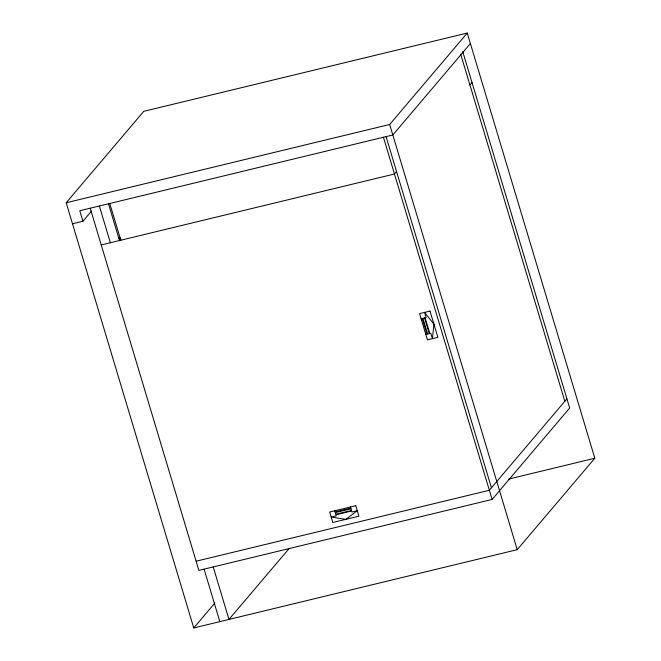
<?xml version="1.0" encoding="UTF-8"?>
<svg xmlns="http://www.w3.org/2000/svg" width="661" height="661" viewBox="0 0 661 661"><rect width="100%" height="100%" fill="white"/><g stroke="black" fill="none" stroke-linecap="round" stroke-linejoin="round"><path stroke-width="0.99" d="M66.191 202.77L143.759 111.337L467.244 33.05L594.809 458.23L517.241 549.663L193.756 627.95L66.191 202.77L389.684 124.483L467.244 33.05M72.495 223.765L82.931 221.237L91.549 211.082M108.478 203.795L119.501 240.538L120.823 238.976M470.392 43.552L392.832 134.984L79.783 210.743L82.931 221.237M396.55 171.538L394.46 174L101.24 244.958M469.938 85.029L472.028 82.567M193.756 627.95L214.965 602.939M289.303 548.316L228.97 619.423L213.222 566.931M566.907 398.831L489.347 490.264L196.119 561.222M90.21 208.215L198.878 570.41L492.106 499.443L569.666 408.011L462.741 51.624M120.013 237.596L118.716 237.919A1.396 1.314 40.3 0 1 120.409 238.91A1.396 1.314 40.3 0 1 119.501 240.538M421.098 318.734L422.255 318.453L426.989 334.243L425.833 334.524M508.673 479.076L594.809 458.23M460.659 54.086L564.825 401.293M389.684 124.483L517.241 549.663M386.107 136.728L491.437 487.801M383.438 137.257L492.106 499.443M350.446 506.979L350.801 508.144L335.102 511.945L334.755 510.779M109.776 203.481L120.806 240.224M99.348 206.009L110.37 242.752M204.092 569.146L219.84 621.637M433.93 324.204L432.418 338.647L430.823 333.318L429.799 333.565L425.056 317.776L426.089 317.528L424.544 312.397L433.93 324.204M357.254 510.722L345.852 519.356L331.169 517.034L336.259 515.803L335.953 514.762L351.644 510.97L351.958 512.002L357.254 510.722M429.997 311.083L419.561 313.611L427.436 339.853L437.871 337.325L429.997 311.083M424.56 317.891L422.916 318.296L427.65 334.086L429.303 333.681L424.56 317.891M355.75 505.698L329.657 512.011L332.814 522.512L358.898 516.2L355.75 505.698M350.999 508.813L335.301 512.606L335.805 514.266L351.495 510.474L350.999 508.813"/></g></svg>
